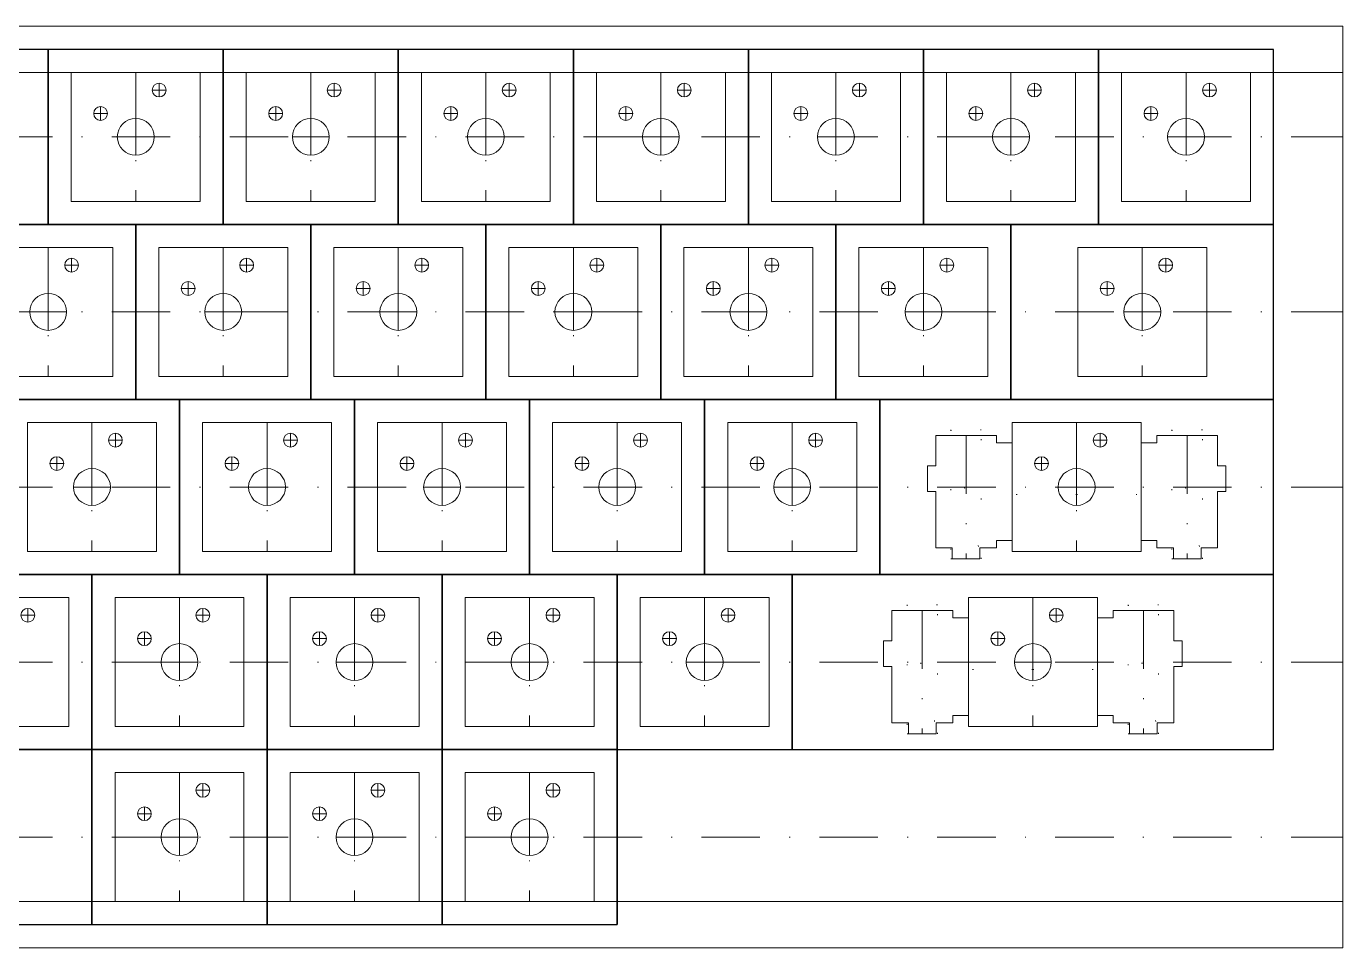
# Model space of a CAD drawing. Header units: millimetres. Extents: x 0 to 300, y -105 to 5.
# Drawn here: x 157.1 to 300, y -100 to 0 of the extents above; entities that cross this region are included whole.
import ezdxf

# ---------------------------------------------------------------- set-up
doc = ezdxf.new("R2010")
doc.units = ezdxf.units.MM
doc.linetypes.add('DASHDOT2', pattern=[12.7, 6.35, -3.175, 0, -3.175])
doc.linetypes.add('DOT', pattern=[6.35, 0, -6.35])
doc.layers.get('0').update_dxf_attribs({"linetype": 'CONTINUOUS', "lineweight": 25, "true_color": 0xffffff})
for name, color, linetype, lineweight, true_color in [('board_right', 7, 'CONTINUOUS', 13, 0x000000), ('keycap', 2, 'CONTINUOUS', 25, 0xffff00), ('stabilizer_cherry', 7, 'CONTINUOUS', 13, 0x000000), ('stabilizer_costar', 7, 'DOT', 5, 0x000000)]:
    doc.layers.add(name, color=color, linetype=linetype, lineweight=lineweight, true_color=true_color)

msp = doc.modelspace()

# ---------------------------------------------------------------- linework, layer by layer
at = {"lineweight": 13}
for p, q in [((300, 0), (0, 0)), ((300, -100), (300, 0)), ((176, -5), (162, -5)), ((162, -5), (162, -19)), ((176, -19), (176, -5)), ((195, -5), (181, -5)), ((181, -5), (181, -19)), ((195, -19), (195, -5)), ((214, -5), (200, -5)), ((200, -5), (200, -19)), ((214, -19), (214, -5)), ((233, -5), (219, -5)), ((219, -5), (219, -19)), ((233, -19), (233, -5)), ((252, -5), (238, -5)), ((238, -5), (238, -19)), ((252, -19), (252, -5)), ((271, -5), (257, -5)), ((257, -5), (257, -19)), ((271, -19), (271, -5)), ((290, -5), (276, -5)), ((276, -5), (276, -19)), ((290, -19), (290, -5)), ((162, -19), (176, -19)), ((181, -19), (195, -19)), ((200, -19), (214, -19)), ((219, -19), (233, -19)), ((238, -19), (252, -19)), ((257, -19), (271, -19)), ((276, -19), (290, -19)), ((166.5, -24), (152.5, -24)), ((166.5, -38), (166.5, -24)), ((185.5, -24), (171.5, -24)), ((171.5, -24), (171.5, -38)), ((185.5, -38), (185.5, -24)), ((204.5, -24), (190.5, -24)), ((190.5, -24), (190.5, -38)), ((204.5, -38), (204.5, -24)), ((223.5, -24), (209.5, -24)), ((209.5, -24), (209.5, -38)), ((223.5, -38), (223.5, -24)), ((242.5, -24), (228.5, -24)), ((228.5, -24), (228.5, -38)), ((242.5, -38), (242.5, -24)), ((261.5, -24), (247.5, -24)), ((247.5, -24), (247.5, -38)), ((261.5, -38), (261.5, -24)), ((271.25, -24), (271.25, -38)), ((285.25, -24), (271.25, -24)), ((285.25, -38), (285.25, -24)), ((152.5, -38), (166.5, -38)), ((171.5, -38), (185.5, -38)), ((190.5, -38), (204.5, -38)), ((209.5, -38), (223.5, -38)), ((228.5, -38), (242.5, -38)), ((247.5, -38), (261.5, -38)), ((271.25, -38), (285.25, -38)), ((171.25, -43), (157.25, -43)), ((157.25, -43), (157.25, -57)), ((171.25, -57), (171.25, -43)), ((190.25, -43), (176.25, -43)), ((176.25, -43), (176.25, -57)), ((190.25, -57), (190.25, -43)), ((209.25, -43), (195.25, -43)), ((195.25, -43), (195.25, -57)), ((209.25, -57), (209.25, -43)), ((228.25, -43), (214.25, -43)), ((214.25, -43), (214.25, -57)), ((228.25, -57), (228.25, -43)), ((247.25, -43), (233.25, -43)), ((233.25, -43), (233.25, -57)), ((247.25, -57), (247.25, -43)), ((264.125, -43), (264.125, -57)), ((278.125, -43), (264.125, -43)), ((278.125, -57), (278.125, -43)), ((157.25, -57), (171.25, -57)), ((176.25, -57), (190.25, -57)), ((195.25, -57), (209.25, -57)), ((214.25, -57), (228.25, -57)), ((233.25, -57), (247.25, -57)), ((264.125, -57), (278.125, -57)), ((161.75, -62), (147.75, -62)), ((161.75, -76), (161.75, -62)), ((180.75, -62), (166.75, -62)), ((166.75, -62), (166.75, -76)), ((180.75, -76), (180.75, -62)), ((199.75, -62), (185.75, -62)), ((185.75, -62), (185.75, -76)), ((199.75, -76), (199.75, -62)), ((218.75, -62), (204.75, -62)), ((204.75, -62), (204.75, -76)), ((218.75, -76), (218.75, -62)), ((237.75, -62), (223.75, -62)), ((223.75, -62), (223.75, -76)), ((237.75, -76), (237.75, -62)), ((259.375, -62), (259.375, -76)), ((273.375, -62), (259.375, -62)), ((273.375, -76), (273.375, -62)), ((147.75, -76), (161.75, -76)), ((166.75, -76), (180.75, -76)), ((185.75, -76), (199.75, -76)), ((204.75, -76), (218.75, -76)), ((223.75, -76), (237.75, -76)), ((259.375, -76), (273.375, -76)), ((166.75, -81), (166.75, -95)), ((180.75, -81), (166.75, -81)), ((180.75, -95), (180.75, -81)), ((199.75, -81), (185.75, -81)), ((185.75, -81), (185.75, -95)), ((199.75, -95), (199.75, -81)), ((218.75, -81), (204.75, -81)), ((204.75, -81), (204.75, -95)), ((218.75, -95), (218.75, -81)), ((166.75, -95), (180.75, -95)), ((185.75, -95), (199.75, -95)), ((204.75, -95), (218.75, -95)), ((0, -100), (300, -100))]:
    msp.add_line(p, q, dxfattribs=at)
at = {"linetype": 'DASHDOT2', "lineweight": 13}
for p, q in [((169, -5), (169, -19)), ((188, -5), (188, -19)), ((207, -5), (207, -19)), ((226, -5), (226, -19)), ((245, -5), (245, -19)), ((264, -5), (264, -19)), ((283, -5), (283, -19)), ((0, -12), (300, -12)), ((159.5, -24), (159.5, -38)), ((178.5, -24), (178.5, -38)), ((197.5, -24), (197.5, -38)), ((216.5, -24), (216.5, -38)), ((235.5, -24), (235.5, -38)), ((254.5, -24), (254.5, -38)), ((278.25, -24), (278.25, -38)), ((0, -31), (300, -31)), ((164.25, -43), (164.25, -57)), ((183.25, -43), (183.25, -57)), ((202.25, -43), (202.25, -57)), ((221.25, -43), (221.25, -57)), ((240.25, -43), (240.25, -57)), ((271.125, -43), (271.125, -57)), ((0, -50), (300, -50)), ((173.75, -62), (173.75, -76)), ((192.75, -62), (192.75, -76)), ((211.75, -62), (211.75, -76)), ((230.75, -62), (230.75, -76)), ((266.375, -62), (266.375, -76)), ((0, -69), (300, -69)), ((173.75, -81), (173.75, -95)), ((192.75, -81), (192.75, -95)), ((211.75, -81), (211.75, -95)), ((0, -88), (300, -88))]:
    msp.add_line(p, q, dxfattribs=at)
at = {"layer": 'board_right'}
for p, q in [((300, 0), (140.5, 0)), ((300, -5), (300, 0)), ((140.5, -5), (300, -5)), ((176, -5), (162, -5)), ((162, -5), (162, -19)), ((176, -19), (176, -5)), ((195, -5), (181, -5)), ((181, -5), (181, -19)), ((195, -19), (195, -5)), ((214, -5), (200, -5)), ((200, -5), (200, -19)), ((214, -19), (214, -5)), ((233, -5), (219, -5)), ((219, -5), (219, -19)), ((233, -19), (233, -5)), ((252, -5), (238, -5)), ((238, -5), (238, -19)), ((252, -19), (252, -5)), ((271, -5), (257, -5)), ((257, -5), (257, -19)), ((271, -19), (271, -5)), ((290, -5), (276, -5)), ((276, -5), (276, -19)), ((290, -19), (290, -5)), ((300, -95), (300, -5)), ((170.79, -6.92), (172.29, -6.92)), ((171.54, -6.17), (171.54, -7.67)), ((189.79, -6.92), (191.29, -6.92)), ((190.54, -6.17), (190.54, -7.67)), ((208.79, -6.92), (210.29, -6.92)), ((209.54, -6.17), (209.54, -7.67)), ((227.79, -6.92), (229.29, -6.92)), ((228.54, -6.17), (228.54, -7.67)), ((246.79, -6.92), (248.29, -6.92)), ((247.54, -6.17), (247.54, -7.67)), ((265.79, -6.92), (267.29, -6.92)), ((266.54, -6.17), (266.54, -7.67)), ((284.79, -6.92), (286.29, -6.92)), ((285.54, -6.17), (285.54, -7.67)), ((164.44, -9.46), (165.94, -9.46)), ((165.19, -8.71), (165.19, -10.21)), ((169, -10), (169, -14)), ((183.44, -9.46), (184.94, -9.46)), ((184.19, -8.71), (184.19, -10.21)), ((188, -10), (188, -14)), ((202.44, -9.46), (203.94, -9.46)), ((203.19, -8.71), (203.19, -10.21)), ((207, -10), (207, -14)), ((221.44, -9.46), (222.94, -9.46)), ((222.19, -8.71), (222.19, -10.21)), ((226, -10), (226, -14)), ((240.44, -9.46), (241.94, -9.46)), ((241.19, -8.71), (241.19, -10.21)), ((245, -10), (245, -14)), ((259.44, -9.46), (260.94, -9.46)), ((260.19, -8.71), (260.19, -10.21)), ((264, -10), (264, -14)), ((278.44, -9.46), (279.94, -9.46)), ((279.19, -8.71), (279.19, -10.21)), ((283, -10), (283, -14)), ((167, -12), (171, -12)), ((186, -12), (190, -12)), ((205, -12), (209, -12)), ((224, -12), (228, -12)), ((243, -12), (247, -12)), ((262, -12), (266, -12)), ((281, -12), (285, -12)), ((162, -19), (176, -19)), ((181, -19), (195, -19)), ((200, -19), (214, -19)), ((219, -19), (233, -19)), ((238, -19), (252, -19)), ((257, -19), (271, -19)), ((276, -19), (290, -19)), ((166.5, -24), (152.5, -24)), ((166.5, -38), (166.5, -24)), ((185.5, -24), (171.5, -24)), ((171.5, -24), (171.5, -38)), ((185.5, -38), (185.5, -24)), ((204.5, -24), (190.5, -24)), ((190.5, -24), (190.5, -38)), ((204.5, -38), (204.5, -24)), ((223.5, -24), (209.5, -24)), ((209.5, -24), (209.5, -38)), ((223.5, -38), (223.5, -24)), ((242.5, -24), (228.5, -24)), ((228.5, -24), (228.5, -38)), ((242.5, -38), (242.5, -24)), ((261.5, -24), (247.5, -24)), ((247.5, -24), (247.5, -38)), ((261.5, -38), (261.5, -24)), ((285.25, -24), (271.25, -24)), ((271.25, -24), (271.25, -38)), ((285.25, -38), (285.25, -24)), ((162.04, -25.17), (162.04, -26.67)), ((181.04, -25.17), (181.04, -26.67)), ((200.04, -25.17), (200.04, -26.67)), ((219.04, -25.17), (219.04, -26.67)), ((238.04, -25.17), (238.04, -26.67)), ((257.04, -25.17), (257.04, -26.67)), ((280.79, -25.17), (280.79, -26.67)), ((161.29, -25.92), (162.79, -25.92)), ((180.29, -25.92), (181.79, -25.92)), ((199.29, -25.92), (200.79, -25.92)), ((218.29, -25.92), (219.79, -25.92)), ((237.29, -25.92), (238.79, -25.92)), ((256.29, -25.92), (257.79, -25.92)), ((280.04, -25.92), (281.54, -25.92)), ((173.94, -28.46), (175.44, -28.46)), ((174.69, -27.71), (174.69, -29.21)), ((192.94, -28.46), (194.44, -28.46)), ((193.69, -27.71), (193.69, -29.21)), ((211.94, -28.46), (213.44, -28.46)), ((212.69, -27.71), (212.69, -29.21)), ((230.94, -28.46), (232.44, -28.46)), ((231.69, -27.71), (231.69, -29.21)), ((249.94, -28.46), (251.44, -28.46)), ((250.69, -27.71), (250.69, -29.21)), ((273.69, -28.46), (275.19, -28.46)), ((274.44, -27.71), (274.44, -29.21)), ((159.5, -29), (159.5, -33)), ((178.5, -29), (178.5, -33)), ((197.5, -29), (197.5, -33)), ((216.5, -29), (216.5, -33)), ((235.5, -29), (235.5, -33)), ((254.5, -29), (254.5, -33)), ((278.25, -29), (278.25, -33)), ((157.5, -31), (161.5, -31)), ((176.5, -31), (180.5, -31)), ((195.5, -31), (199.5, -31)), ((214.5, -31), (218.5, -31)), ((233.5, -31), (237.5, -31)), ((252.5, -31), (256.5, -31)), ((276.25, -31), (280.25, -31)), ((152.5, -38), (166.5, -38)), ((171.5, -38), (185.5, -38)), ((190.5, -38), (204.5, -38)), ((209.5, -38), (223.5, -38)), ((228.5, -38), (242.5, -38)), ((247.5, -38), (261.5, -38)), ((271.25, -38), (285.25, -38)), ((171.25, -43), (157.25, -43)), ((157.25, -43), (157.25, -57)), ((166.79, -44.17), (166.79, -45.67)), ((171.25, -57), (171.25, -43)), ((190.25, -43), (176.25, -43)), ((176.25, -43), (176.25, -57)), ((185.79, -44.17), (185.79, -45.67)), ((190.25, -57), (190.25, -43)), ((209.25, -43), (195.25, -43)), ((195.25, -43), (195.25, -57)), ((204.79, -44.17), (204.79, -45.67)), ((209.25, -57), (209.25, -43)), ((228.25, -43), (214.25, -43)), ((214.25, -43), (214.25, -57)), ((223.79, -44.17), (223.79, -45.67)), ((228.25, -57), (228.25, -43)), ((247.25, -43), (233.25, -43)), ((233.25, -43), (233.25, -57)), ((242.79, -44.17), (242.79, -45.67)), ((247.25, -57), (247.25, -43)), ((264.125, -43), (264.125, -57)), ((278.125, -43), (264.125, -43)), ((273.665, -44.17), (273.665, -45.67)), ((278.125, -57), (278.125, -43)), ((166.04, -44.92), (167.54, -44.92)), ((185.04, -44.92), (186.54, -44.92)), ((204.04, -44.92), (205.54, -44.92)), ((223.04, -44.92), (224.54, -44.92)), ((242.04, -44.92), (243.54, -44.92)), ((255.825, -47.7), (255.825, -44.4)), ((255.825, -44.4), (262.425, -44.4)), ((262.425, -44.4), (262.425, -45.2)), ((262.425, -45.2), (264.125, -45.2)), ((264.125, -45.2), (264.125, -55.8)), ((272.915, -44.92), (274.415, -44.92)), ((278.125, -45.2), (278.125, -55.8)), ((279.825, -45.2), (278.125, -45.2)), ((286.425, -44.4), (279.825, -44.4)), ((279.825, -44.4), (279.825, -45.2)), ((286.425, -47.7), (286.425, -44.4)), ((160.44, -46.71), (160.44, -48.21)), ((179.44, -46.71), (179.44, -48.21)), ((198.44, -46.71), (198.44, -48.21)), ((217.44, -46.71), (217.44, -48.21)), ((236.44, -46.71), (236.44, -48.21)), ((267.315, -46.71), (267.315, -48.21)), ((159.69, -47.46), (161.19, -47.46)), ((164.25, -48), (164.25, -52)), ((178.69, -47.46), (180.19, -47.46)), ((183.25, -48), (183.25, -52)), ((197.69, -47.46), (199.19, -47.46)), ((202.25, -48), (202.25, -52)), ((216.69, -47.46), (218.19, -47.46)), ((221.25, -48), (221.25, -52)), ((235.69, -47.46), (237.19, -47.46)), ((240.25, -48), (240.25, -52)), ((254.925, -50.5), (254.925, -47.7)), ((254.925, -47.7), (255.825, -47.7)), ((266.565, -47.46), (268.065, -47.46)), ((271.125, -48), (271.125, -52)), ((287.325, -47.7), (286.425, -47.7)), ((287.325, -50.5), (287.325, -47.7)), ((162.25, -50), (166.25, -50)), ((181.25, -50), (185.25, -50)), ((200.25, -50), (204.25, -50)), ((219.25, -50), (223.25, -50)), ((238.25, -50), (242.25, -50)), ((269.125, -50), (273.125, -50)), ((255.825, -50.5), (254.925, -50.5)), ((255.825, -56.6), (255.825, -50.5)), ((286.425, -56.6), (286.425, -50.5)), ((286.425, -50.5), (287.325, -50.5)), ((157.25, -57), (171.25, -57)), ((176.25, -57), (190.25, -57)), ((195.25, -57), (209.25, -57)), ((214.25, -57), (228.25, -57)), ((233.25, -57), (247.25, -57)), ((257.625, -56.6), (255.825, -56.6)), ((257.625, -57.8), (257.625, -56.6)), ((262.425, -56.6), (260.625, -56.6)), ((260.625, -56.6), (260.625, -57.8)), ((264.125, -55.8), (262.425, -55.8)), ((262.425, -55.8), (262.425, -56.6)), ((264.125, -57), (278.125, -57)), ((278.125, -55.8), (279.825, -55.8)), ((279.825, -55.8), (279.825, -56.6)), ((279.825, -56.6), (281.625, -56.6)), ((281.625, -56.6), (281.625, -57.8)), ((284.625, -57.8), (284.625, -56.6)), ((284.625, -56.6), (286.425, -56.6)), ((260.625, -57.8), (257.625, -57.8)), ((281.625, -57.8), (284.625, -57.8)), ((161.75, -62), (147.75, -62)), ((161.75, -76), (161.75, -62)), ((180.75, -62), (166.75, -62)), ((166.75, -62), (166.75, -76)), ((180.75, -76), (180.75, -62)), ((199.75, -62), (185.75, -62)), ((185.75, -62), (185.75, -76)), ((199.75, -76), (199.75, -62)), ((218.75, -62), (204.75, -62)), ((204.75, -62), (204.75, -76)), ((218.75, -76), (218.75, -62)), ((237.75, -62), (223.75, -62)), ((223.75, -62), (223.75, -76)), ((237.75, -76), (237.75, -62)), ((259.375, -62), (259.375, -76)), ((273.375, -62), (259.375, -62)), ((273.375, -76), (273.375, -62)), ((156.54, -63.92), (158.04, -63.92)), ((157.29, -63.17), (157.29, -64.67)), ((175.54, -63.92), (177.04, -63.92)), ((176.29, -63.17), (176.29, -64.67)), ((194.54, -63.92), (196.04, -63.92)), ((195.29, -63.17), (195.29, -64.67)), ((213.54, -63.92), (215.04, -63.92)), ((214.29, -63.17), (214.29, -64.67)), ((232.54, -63.92), (234.04, -63.92)), ((233.29, -63.17), (233.29, -64.67)), ((251.075, -66.7), (251.075, -63.4)), ((251.075, -63.4), (257.675, -63.4)), ((257.675, -63.4), (257.675, -64.2)), ((257.675, -64.2), (259.375, -64.2)), ((259.375, -64.2), (259.375, -74.8)), ((268.165, -63.92), (269.665, -63.92)), ((268.915, -63.17), (268.915, -64.67)), ((273.375, -64.2), (273.375, -74.8)), ((275.075, -64.2), (273.375, -64.2)), ((281.675, -63.4), (275.075, -63.4)), ((275.075, -63.4), (275.075, -64.2)), ((281.675, -66.7), (281.675, -63.4)), ((169.94, -65.71), (169.94, -67.21)), ((188.94, -65.71), (188.94, -67.21)), ((207.94, -65.71), (207.94, -67.21)), ((226.94, -65.71), (226.94, -67.21)), ((262.565, -65.71), (262.565, -67.21)), ((169.19, -66.46), (170.69, -66.46)), ((173.75, -67), (173.75, -71)), ((188.19, -66.46), (189.69, -66.46)), ((192.75, -67), (192.75, -71)), ((207.19, -66.46), (208.69, -66.46)), ((211.75, -67), (211.75, -71)), ((226.19, -66.46), (227.69, -66.46)), ((230.75, -67), (230.75, -71)), ((250.175, -69.5), (250.175, -66.7)), ((250.175, -66.7), (251.075, -66.7)), ((261.815, -66.46), (263.315, -66.46)), ((266.375, -67), (266.375, -71)), ((282.575, -66.7), (281.675, -66.7)), ((282.575, -69.5), (282.575, -66.7)), ((171.75, -69), (175.75, -69)), ((190.75, -69), (194.75, -69)), ((209.75, -69), (213.75, -69)), ((228.75, -69), (232.75, -69)), ((251.075, -69.5), (250.175, -69.5)), ((251.075, -75.6), (251.075, -69.5)), ((264.375, -69), (268.375, -69)), ((281.675, -75.6), (281.675, -69.5)), ((281.675, -69.5), (282.575, -69.5)), ((252.875, -75.6), (251.075, -75.6)), ((252.875, -76.8), (252.875, -75.6)), ((257.675, -75.6), (255.875, -75.6)), ((255.875, -75.6), (255.875, -76.8)), ((259.375, -74.8), (257.675, -74.8)), ((257.675, -74.8), (257.675, -75.6)), ((273.375, -74.8), (275.075, -74.8)), ((275.075, -74.8), (275.075, -75.6)), ((275.075, -75.6), (276.875, -75.6)), ((276.875, -75.6), (276.875, -76.8)), ((279.875, -76.8), (279.875, -75.6)), ((279.875, -75.6), (281.675, -75.6)), ((147.75, -76), (161.75, -76)), ((166.75, -76), (180.75, -76)), ((185.75, -76), (199.75, -76)), ((204.75, -76), (218.75, -76)), ((223.75, -76), (237.75, -76)), ((255.875, -76.8), (252.875, -76.8)), ((259.375, -76), (273.375, -76)), ((276.875, -76.8), (279.875, -76.8)), ((180.75, -81), (166.75, -81)), ((166.75, -81), (166.75, -95)), ((180.75, -95), (180.75, -81)), ((199.75, -81), (185.75, -81)), ((185.75, -81), (185.75, -95)), ((199.75, -95), (199.75, -81)), ((218.75, -81), (204.75, -81)), ((204.75, -81), (204.75, -95)), ((218.75, -95), (218.75, -81)), ((176.29, -82.17), (176.29, -83.67)), ((195.29, -82.17), (195.29, -83.67)), ((214.29, -82.17), (214.29, -83.67)), ((175.54, -82.92), (177.04, -82.92)), ((194.54, -82.92), (196.04, -82.92)), ((213.54, -82.92), (215.04, -82.92)), ((169.19, -85.46), (170.69, -85.46)), ((169.94, -84.71), (169.94, -86.21)), ((188.19, -85.46), (189.69, -85.46)), ((188.94, -84.71), (188.94, -86.21)), ((207.19, -85.46), (208.69, -85.46)), ((207.94, -84.71), (207.94, -86.21)), ((173.75, -86), (173.75, -90)), ((192.75, -86), (192.75, -90)), ((211.75, -86), (211.75, -90)), ((171.75, -88), (175.75, -88)), ((190.75, -88), (194.75, -88)), ((209.75, -88), (213.75, -88)), ((300, -95), (135.75, -95)), ((166.75, -95), (180.75, -95)), ((185.75, -95), (199.75, -95)), ((204.75, -95), (218.75, -95)), ((300, -100), (300, -95)), ((135.75, -100), (300, -100))]:
    msp.add_line(p, q, dxfattribs=at)
for centre, radius in [((171.54, -6.92), 0.75), ((190.54, -6.92), 0.75), ((209.54, -6.92), 0.75), ((228.54, -6.92), 0.75), ((247.54, -6.92), 0.75), ((266.54, -6.92), 0.75), ((285.54, -6.92), 0.75), ((165.19, -9.46), 0.75), ((169, -12), 2), ((184.19, -9.46), 0.75), ((188, -12), 2), ((203.19, -9.46), 0.75), ((207, -12), 2), ((222.19, -9.46), 0.75), ((226, -12), 2), ((241.19, -9.46), 0.75), ((245, -12), 2), ((260.19, -9.46), 0.75), ((264, -12), 2), ((279.19, -9.46), 0.75), ((283, -12), 2), ((162.04, -25.92), 0.75), ((181.04, -25.92), 0.75), ((200.04, -25.92), 0.75), ((219.04, -25.92), 0.75), ((238.04, -25.92), 0.75), ((257.04, -25.92), 0.75), ((280.79, -25.92), 0.75), ((174.69, -28.46), 0.75), ((193.69, -28.46), 0.75), ((212.69, -28.46), 0.75), ((231.69, -28.46), 0.75), ((250.69, -28.46), 0.75), ((274.44, -28.46), 0.75), ((159.5, -31), 2), ((178.5, -31), 2), ((197.5, -31), 2), ((216.5, -31), 2), ((235.5, -31), 2), ((254.5, -31), 2), ((278.25, -31), 2), ((166.79, -44.92), 0.75), ((185.79, -44.92), 0.75), ((204.79, -44.92), 0.75), ((223.79, -44.92), 0.75), ((242.79, -44.92), 0.75), ((273.665, -44.92), 0.75), ((160.44, -47.46), 0.75), ((179.44, -47.46), 0.75), ((198.44, -47.46), 0.75), ((217.44, -47.46), 0.75), ((236.44, -47.46), 0.75), ((267.315, -47.46), 0.75), ((164.25, -50), 2), ((183.25, -50), 2), ((202.25, -50), 2), ((221.25, -50), 2), ((240.25, -50), 2), ((271.125, -50), 2), ((157.29, -63.92), 0.75), ((176.29, -63.92), 0.75), ((195.29, -63.92), 0.75), ((214.29, -63.92), 0.75), ((233.29, -63.92), 0.75), ((268.915, -63.92), 0.75), ((169.94, -66.46), 0.75), ((188.94, -66.46), 0.75), ((207.94, -66.46), 0.75), ((226.94, -66.46), 0.75), ((262.565, -66.46), 0.75), ((173.75, -69), 2), ((192.75, -69), 2), ((211.75, -69), 2), ((230.75, -69), 2), ((266.375, -69), 2), ((176.29, -82.92), 0.75), ((195.29, -82.92), 0.75), ((214.29, -82.92), 0.75), ((169.94, -85.46), 0.75), ((188.94, -85.46), 0.75), ((207.94, -85.46), 0.75), ((173.75, -88), 2), ((192.75, -88), 2), ((211.75, -88), 2)]:
    msp.add_circle(centre, radius, dxfattribs=at)
at = {"layer": 'keycap'}
for p, q in [((159.5, -2.5), (140.5, -2.5)), ((159.5, -21.5), (159.5, -2.5)), ((178.5, -2.5), (159.5, -2.5)), ((159.5, -2.5), (159.5, -21.5)), ((178.5, -21.5), (178.5, -2.5)), ((197.5, -2.5), (178.5, -2.5)), ((178.5, -2.5), (178.5, -21.5)), ((197.5, -21.5), (197.5, -2.5)), ((216.5, -2.5), (197.5, -2.5)), ((197.5, -2.5), (197.5, -21.5)), ((216.5, -21.5), (216.5, -2.5)), ((235.5, -2.5), (216.5, -2.5)), ((216.5, -2.5), (216.5, -21.5)), ((235.5, -21.5), (235.5, -2.5)), ((254.5, -2.5), (235.5, -2.5)), ((235.5, -2.5), (235.5, -21.5)), ((254.5, -21.5), (254.5, -2.5)), ((273.5, -2.5), (254.5, -2.5)), ((254.5, -2.5), (254.5, -21.5)), ((273.5, -21.5), (273.5, -2.5)), ((292.5, -2.5), (273.5, -2.5)), ((273.5, -2.5), (273.5, -21.5)), ((292.5, -21.5), (292.5, -2.5)), ((140.5, -21.5), (159.5, -21.5)), ((169, -21.5), (150, -21.5)), ((159.5, -21.5), (178.5, -21.5)), ((169, -21.5), (169, -40.5)), ((169, -40.5), (169, -21.5)), ((188, -21.5), (169, -21.5)), ((169, -21.5), (169, -40.5)), ((178.5, -21.5), (197.5, -21.5)), ((188, -21.5), (188, -40.5)), ((188, -40.5), (188, -21.5)), ((207, -21.5), (188, -21.5)), ((188, -21.5), (188, -40.5)), ((197.5, -21.5), (216.5, -21.5)), ((207, -21.5), (207, -40.5)), ((207, -40.5), (207, -21.5)), ((226, -21.5), (207, -21.5)), ((207, -21.5), (207, -40.5)), ((216.5, -21.5), (235.5, -21.5)), ((226, -21.5), (226, -40.5)), ((226, -40.5), (226, -21.5)), ((245, -21.5), (226, -21.5)), ((226, -21.5), (226, -40.5)), ((235.5, -21.5), (254.5, -21.5)), ((245, -21.5), (245, -40.5)), ((245, -40.5), (245, -21.5)), ((264, -21.5), (245, -21.5)), ((245, -21.5), (245, -40.5)), ((254.5, -21.5), (273.5, -21.5)), ((264, -21.5), (264, -40.5)), ((264, -40.5), (264, -21.5)), ((292.5, -21.5), (264, -21.5)), ((264, -21.5), (264, -40.5)), ((273.5, -21.5), (292.5, -21.5)), ((292.5, -40.5), (292.5, -21.5)), ((150, -40.5), (169, -40.5)), ((173.75, -40.5), (154.75, -40.5)), ((169, -40.5), (188, -40.5)), ((173.75, -40.5), (173.75, -59.5)), ((173.75, -59.5), (173.75, -40.5)), ((192.75, -40.5), (173.75, -40.5)), ((173.75, -40.5), (173.75, -59.5)), ((188, -40.5), (207, -40.5)), ((192.75, -40.5), (192.75, -59.5)), ((192.75, -59.5), (192.75, -40.5)), ((211.75, -40.5), (192.75, -40.5)), ((192.75, -40.5), (192.75, -59.5)), ((207, -40.5), (226, -40.5)), ((211.75, -40.5), (211.75, -59.5)), ((211.75, -59.5), (211.75, -40.5)), ((230.75, -40.5), (211.75, -40.5)), ((211.75, -40.5), (211.75, -59.5)), ((226, -40.5), (245, -40.5)), ((230.75, -40.5), (230.75, -59.5)), ((230.75, -59.5), (230.75, -40.5)), ((249.75, -40.5), (230.75, -40.5)), ((230.75, -40.5), (230.75, -59.5)), ((245, -40.5), (264, -40.5)), ((249.75, -40.5), (249.75, -59.5)), ((249.75, -59.5), (249.75, -40.5)), ((292.5, -40.5), (249.75, -40.5)), ((249.75, -40.5), (249.75, -59.5)), ((264, -40.5), (292.5, -40.5)), ((292.5, -59.5), (292.5, -40.5)), ((164.25, -59.5), (145.25, -59.5)), ((154.75, -59.5), (173.75, -59.5)), ((164.25, -59.5), (164.25, -78.5)), ((164.25, -78.5), (164.25, -59.5)), ((183.25, -59.5), (164.25, -59.5)), ((164.25, -59.5), (164.25, -78.5)), ((173.75, -59.5), (192.75, -59.5)), ((183.25, -59.5), (183.25, -78.5)), ((183.25, -78.5), (183.25, -59.5)), ((202.25, -59.5), (183.25, -59.5)), ((183.25, -59.5), (183.25, -78.5)), ((192.75, -59.5), (211.75, -59.5)), ((202.25, -59.5), (202.25, -78.5)), ((202.25, -78.5), (202.25, -59.5)), ((221.25, -59.5), (202.25, -59.5)), ((202.25, -59.5), (202.25, -78.5)), ((211.75, -59.5), (230.75, -59.5)), ((221.25, -59.5), (221.25, -78.5)), ((221.25, -78.5), (221.25, -59.5)), ((240.25, -59.5), (221.25, -59.5)), ((221.25, -59.5), (221.25, -78.5)), ((230.75, -59.5), (249.75, -59.5)), ((240.25, -59.5), (240.25, -78.5)), ((240.25, -78.5), (240.25, -59.5)), ((292.5, -59.5), (240.25, -59.5)), ((240.25, -59.5), (240.25, -78.5)), ((249.75, -59.5), (292.5, -59.5)), ((292.5, -78.5), (292.5, -59.5)), ((164.25, -78.5), (135.75, -78.5)), ((145.25, -78.5), (164.25, -78.5)), ((164.25, -78.5), (183.25, -78.5)), ((183.25, -78.5), (164.25, -78.5)), ((164.25, -78.5), (164.25, -97.5)), ((164.25, -97.5), (164.25, -78.5)), ((183.25, -78.5), (202.25, -78.5)), ((183.25, -78.5), (183.25, -97.5)), ((183.25, -97.5), (183.25, -78.5)), ((202.25, -78.5), (183.25, -78.5)), ((183.25, -78.5), (183.25, -97.5)), ((202.25, -78.5), (221.25, -78.5)), ((202.25, -78.5), (202.25, -97.5)), ((202.25, -97.5), (202.25, -78.5)), ((221.25, -78.5), (202.25, -78.5)), ((202.25, -78.5), (202.25, -97.5)), ((221.25, -78.5), (240.25, -78.5)), ((221.25, -78.5), (221.25, -97.5)), ((221.25, -97.5), (221.25, -78.5)), ((240.25, -78.5), (292.5, -78.5)), ((135.75, -97.5), (164.25, -97.5)), ((164.25, -97.5), (183.25, -97.5)), ((183.25, -97.5), (202.25, -97.5)), ((202.25, -97.5), (221.25, -97.5))]:
    msp.add_line(p, q, dxfattribs=at)
at = {"layer": 'stabilizer_cherry'}
for p, q in [((255.825, -47.7), (255.825, -44.4)), ((255.825, -44.4), (262.425, -44.4)), ((262.425, -44.4), (262.425, -45.2)), ((262.425, -45.2), (264.125, -45.2)), ((264.125, -45.2), (264.125, -55.8)), ((279.825, -45.2), (278.125, -45.2)), ((278.125, -45.2), (278.125, -55.8)), ((286.425, -44.4), (279.825, -44.4)), ((279.825, -44.4), (279.825, -45.2)), ((286.425, -47.7), (286.425, -44.4)), ((254.925, -50.5), (254.925, -47.7)), ((254.925, -47.7), (255.825, -47.7)), ((287.325, -47.7), (286.425, -47.7)), ((287.325, -50.5), (287.325, -47.7)), ((255.825, -50.5), (254.925, -50.5)), ((255.825, -56.6), (255.825, -50.5)), ((286.425, -50.5), (287.325, -50.5)), ((286.425, -56.6), (286.425, -50.5)), ((257.625, -56.6), (255.825, -56.6)), ((257.625, -57.8), (257.625, -56.6)), ((260.625, -57.8), (260.625, -56.6)), ((260.625, -56.6), (262.425, -56.6)), ((262.425, -55.8), (264.125, -55.8)), ((262.425, -56.6), (262.425, -55.8)), ((279.825, -55.8), (278.125, -55.8)), ((279.825, -56.6), (279.825, -55.8)), ((281.625, -56.6), (279.825, -56.6)), ((281.625, -57.8), (281.625, -56.6)), ((284.625, -57.8), (284.625, -56.6)), ((284.625, -56.6), (286.425, -56.6)), ((259.125, -57.8), (257.625, -57.8)), ((259.125, -57.8), (260.625, -57.8)), ((283.125, -57.8), (281.625, -57.8)), ((283.125, -57.8), (284.625, -57.8)), ((251.075, -66.7), (251.075, -63.4)), ((251.075, -63.4), (257.675, -63.4)), ((257.675, -63.4), (257.675, -64.2)), ((257.675, -64.2), (259.375, -64.2)), ((259.375, -64.2), (259.375, -74.8)), ((275.075, -64.2), (273.375, -64.2)), ((273.375, -64.2), (273.375, -74.8)), ((281.675, -63.4), (275.075, -63.4)), ((275.075, -63.4), (275.075, -64.2)), ((281.675, -66.7), (281.675, -63.4)), ((250.175, -69.5), (250.175, -66.7)), ((250.175, -66.7), (251.075, -66.7)), ((282.575, -66.7), (281.675, -66.7)), ((282.575, -69.5), (282.575, -66.7)), ((251.075, -69.5), (250.175, -69.5)), ((251.075, -75.6), (251.075, -69.5)), ((281.675, -69.5), (282.575, -69.5)), ((281.675, -75.6), (281.675, -69.5)), ((252.875, -75.6), (251.075, -75.6)), ((252.875, -76.8), (252.875, -75.6)), ((255.875, -76.8), (255.875, -75.6)), ((255.875, -75.6), (257.675, -75.6)), ((257.675, -75.6), (257.675, -74.8)), ((257.675, -74.8), (259.375, -74.8)), ((275.075, -74.8), (273.375, -74.8)), ((275.075, -75.6), (275.075, -74.8)), ((276.875, -75.6), (275.075, -75.6)), ((276.875, -76.8), (276.875, -75.6)), ((279.875, -76.8), (279.875, -75.6)), ((279.875, -75.6), (281.675, -75.6)), ((254.375, -76.8), (252.875, -76.8)), ((254.375, -76.8), (255.875, -76.8)), ((278.375, -76.8), (276.875, -76.8)), ((278.375, -76.8), (279.875, -76.8))]:
    msp.add_line(p, q, dxfattribs=at)
at = {"layer": 'stabilizer_cherry', "linetype": 'DASHDOT2'}
for p, q in [((259.125, -44.4), (259.125, -57.8)), ((283.125, -44.4), (283.125, -57.8)), ((254.375, -63.4), (254.375, -76.8)), ((278.375, -63.4), (278.375, -76.8))]:
    msp.add_line(p, q, dxfattribs=at)
at = {"layer": 'stabilizer_costar'}
for p, q in [((260.775, -43.8), (257.475, -43.8)), ((257.475, -43.8), (257.475, -57.8)), ((257.475, -43.8), (260.775, -57.8)), ((260.775, -57.8), (260.775, -43.8)), ((284.775, -43.8), (281.475, -43.8)), ((281.475, -43.8), (281.475, -57.8)), ((281.475, -43.8), (284.775, -57.8)), ((284.775, -57.8), (284.775, -43.8)), ((271.125, -50), (271.125, -50.8)), ((271.125, -50.8), (259.125, -50.8)), ((271.125, -50.8), (283.125, -50.8)), ((257.475, -57.8), (260.775, -57.8)), ((281.475, -57.8), (284.775, -57.8)), ((256.025, -62.8), (252.725, -62.8)), ((252.725, -62.8), (252.725, -76.8)), ((252.725, -62.8), (256.025, -76.8)), ((256.025, -76.8), (256.025, -62.8)), ((280.025, -62.8), (276.725, -62.8)), ((276.725, -62.8), (276.725, -76.8)), ((276.725, -62.8), (280.025, -76.8)), ((280.025, -76.8), (280.025, -62.8)), ((266.375, -69.8), (254.375, -69.8)), ((266.375, -69), (266.375, -69.8)), ((266.375, -69.8), (278.375, -69.8)), ((252.725, -76.8), (256.025, -76.8)), ((276.725, -76.8), (280.025, -76.8))]:
    msp.add_line(p, q, dxfattribs=at)

doc.saveas('drawing.dxf')
